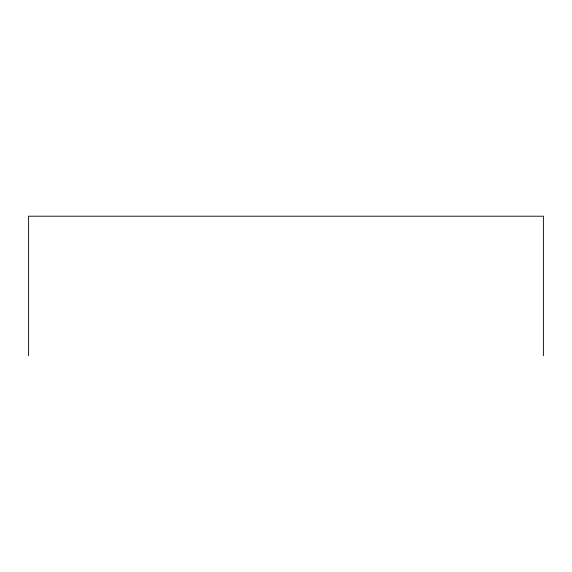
<?xml version="1.0" encoding="UTF-8"?>
<svg xmlns="http://www.w3.org/2000/svg" width="572" height="572" viewBox="0 0 572 572"><rect width="100%" height="100%" fill="white"/><g stroke="black" fill="none" stroke-linecap="round" stroke-linejoin="round"><path stroke-width="0.86" d="M543.4 355.798L543.4 216.202L28.6 216.202L28.6 355.798"/></g></svg>
